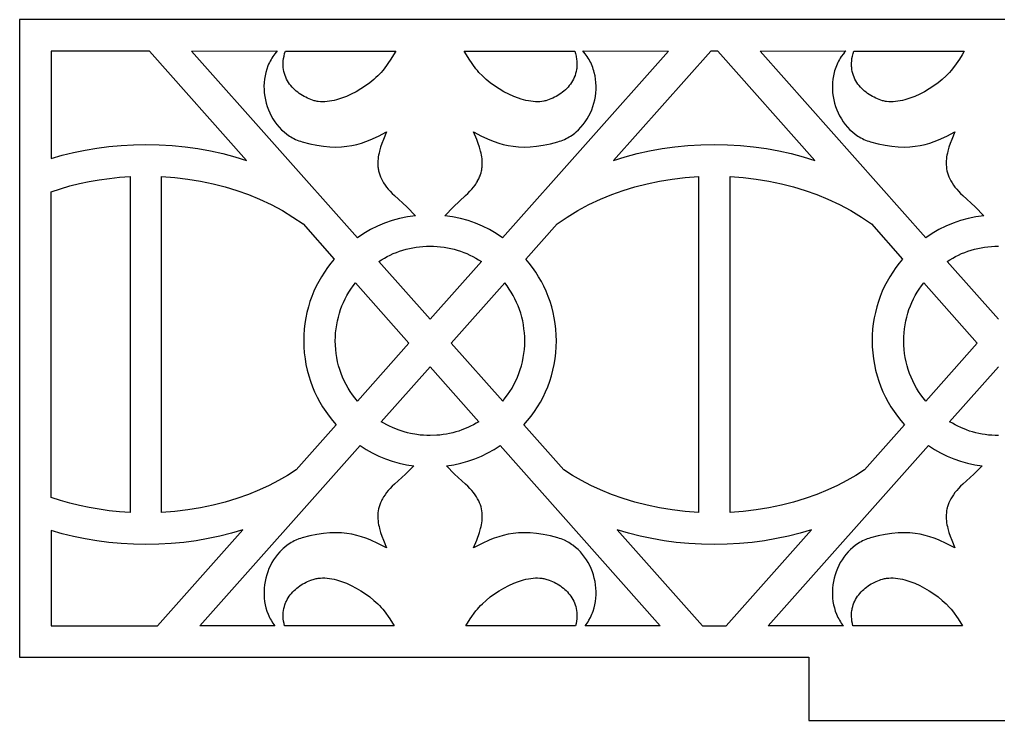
# Model space of a CAD drawing. Extents: x -831 to 1547, y -1426 to -385.
# Drawn here: x -499.81 to -453.31, y -513.42 to -480.12 of the extents above; entities that cross this region are included whole.
import ezdxf

# ---------------------------------------------------------------- set-up
doc = ezdxf.new("R2010")
doc.units = 0
doc.layers.add('CUT', color=18, linetype='CONTINUOUS')

msp = doc.modelspace()

# ---------------------------------------------------------------- linework, layer by layer
at = {"layer": 'CUT'}
for points in [[(-406.807, -480.124), (-499.807, -480.124), (-499.807, -510.424), (-462.307, -510.424), (-462.307, -513.424), (-444.307, -513.424), (-444.307, -510.424), (-406.807, -510.424)], [(-489.023, -486.816), (-493.64, -481.624), (-498.307, -481.624), (-498.307, -486.725), (-497.779, -486.574), (-497.239, -486.441), (-496.689, -486.328), (-496.129, -486.233), (-495.56, -486.159), (-494.983, -486.106), (-494.398, -486.073), (-493.807, -486.062), (-493.175, -486.075), (-492.552, -486.112), (-491.937, -486.173), (-491.331, -486.257), (-490.736, -486.364), (-490.152, -486.493), (-489.581, -486.644)], [(-481.002, -489.444), (-481.381, -489.495), (-481.751, -489.571), (-482.112, -489.67), (-482.463, -489.792), (-482.804, -489.935), (-483.133, -490.1), (-483.45, -490.284), (-483.754, -490.488), (-491.633, -481.624), (-487.562, -481.616), (-487.619, -481.68), (-487.673, -481.746), (-487.724, -481.814), (-487.772, -481.882), (-487.818, -481.953), (-487.861, -482.024), (-487.901, -482.096), (-487.939, -482.17), (-487.974, -482.245), (-488.006, -482.321), (-488.063, -482.475), (-488.11, -482.632), (-488.146, -482.792), (-488.161, -482.873), (-488.173, -482.954), (-488.189, -483.117), (-488.196, -483.281), (-488.194, -483.445), (-488.182, -483.61), (-488.161, -483.773), (-488.13, -483.935), (-488.091, -484.095), (-488.043, -484.252), (-487.987, -484.407), (-487.922, -484.557), (-487.849, -484.704), (-487.768, -484.846), (-487.678, -484.982), (-487.582, -485.113), (-487.477, -485.237), (-487.365, -485.355), (-487.245, -485.464), (-487.118, -485.566), (-486.985, -485.659), (-486.915, -485.702), (-486.844, -485.743), (-486.771, -485.781), (-486.697, -485.816), (-486.621, -485.85), (-486.543, -485.88), (-486.464, -485.908), (-486.383, -485.933), (-486.023, -486.027), (-485.685, -486.097), (-485.367, -486.145), (-485.066, -486.172), (-484.782, -486.18), (-484.514, -486.171), (-484.26, -486.145), (-484.018, -486.106), (-483.788, -486.054), (-483.567, -485.99), (-483.355, -485.917), (-483.15, -485.836), (-482.755, -485.657), (-482.371, -485.464), (-482.523, -485.828), (-482.593, -486.01), (-482.656, -486.193), (-482.71, -486.377), (-482.732, -486.469), (-482.751, -486.561), (-482.767, -486.653), (-482.779, -486.746), (-482.786, -486.839), (-482.789, -486.933), (-482.788, -487.026), (-482.781, -487.12), (-482.776, -487.167), (-482.769, -487.215), (-482.761, -487.262), (-482.751, -487.31), (-482.728, -487.405), (-482.714, -487.453), (-482.698, -487.5), (-482.681, -487.548), (-482.662, -487.596), (-482.619, -487.693), (-482.569, -487.79), (-482.511, -487.888), (-482.446, -487.986), (-482.372, -488.085), (-482.29, -488.184), (-482.2, -488.284), (-482.101, -488.384), (-481.993, -488.485), (-481.417, -489.02)], [(-487.178, -481.623), (-481.932, -481.625), (-482.037, -481.807), (-482.163, -482.005), (-482.488, -482.46), (-482.557, -482.546), (-482.631, -482.632), (-482.709, -482.717), (-482.793, -482.801), (-482.88, -482.884), (-482.972, -482.966), (-483.167, -483.125), (-483.374, -483.276), (-483.591, -483.419), (-483.816, -483.55), (-484.047, -483.67), (-484.281, -483.775), (-484.515, -483.864), (-484.748, -483.936), (-484.864, -483.965), (-484.978, -483.989), (-485.09, -484.008), (-485.2, -484.021), (-485.309, -484.029), (-485.414, -484.031), (-485.518, -484.027), (-485.618, -484.017), (-485.666, -484.01), (-485.714, -484.001), (-485.761, -483.99), (-485.807, -483.977), (-485.889, -483.952), (-485.97, -483.923), (-486.052, -483.892), (-486.133, -483.856), (-486.213, -483.818), (-486.292, -483.776), (-486.371, -483.732), (-486.448, -483.683), (-486.523, -483.632), (-486.595, -483.578), (-486.666, -483.521), (-486.735, -483.46), (-486.8, -483.396), (-486.863, -483.33), (-486.922, -483.26), (-486.978, -483.187), (-487.03, -483.111), (-487.078, -483.032), (-487.121, -482.95), (-487.16, -482.865), (-487.195, -482.778), (-487.21, -482.733), (-487.224, -482.687), (-487.248, -482.593), (-487.266, -482.497), (-487.278, -482.398), (-487.284, -482.295), (-487.284, -482.19), (-487.277, -482.082), (-487.263, -481.972), (-487.243, -481.858), (-487.214, -481.742)], [(-476.86, -490.488), (-477.164, -490.286), (-477.481, -490.104), (-477.811, -489.94), (-478.151, -489.797), (-478.503, -489.676), (-478.864, -489.576), (-479.233, -489.498), (-479.611, -489.444), (-479.197, -489.02), (-478.621, -488.485), (-478.513, -488.384), (-478.414, -488.284), (-478.323, -488.184), (-478.242, -488.085), (-478.168, -487.986), (-478.135, -487.937), (-478.103, -487.888), (-478.073, -487.839), (-478.059, -487.814), (-478.058, -487.813), (-478.057, -487.811), (-478.056, -487.81), (-478.056, -487.808), (-478.052, -487.802), (-478.051, -487.801), (-478.05, -487.799), (-478.049, -487.798), (-478.048, -487.796), (-478.048, -487.795), (-478.047, -487.793), (-478.046, -487.792), (-478.046, -487.79), (-477.995, -487.693), (-477.952, -487.596), (-477.933, -487.548), (-477.924, -487.524), (-477.916, -487.5), (-477.907, -487.476), (-477.9, -487.453), (-477.886, -487.405), (-477.862, -487.31), (-477.853, -487.262), (-477.845, -487.215), (-477.844, -487.213), (-477.844, -487.212), (-477.844, -487.21), (-477.844, -487.209), (-477.844, -487.207), (-477.843, -487.206), (-477.843, -487.204), (-477.843, -487.203), (-477.843, -487.201), (-477.842, -487.2), (-477.842, -487.198), (-477.842, -487.197), (-477.842, -487.195), (-477.842, -487.194), (-477.841, -487.193), (-477.841, -487.191), (-477.84, -487.185), (-477.84, -487.184), (-477.84, -487.182), (-477.84, -487.181), (-477.84, -487.179), (-477.839, -487.178), (-477.839, -487.176), (-477.839, -487.175), (-477.839, -487.173), (-477.838, -487.172), (-477.838, -487.17), (-477.838, -487.169), (-477.838, -487.167), (-477.835, -487.144), (-477.833, -487.12), (-477.826, -487.026), (-477.824, -486.933), (-477.827, -486.839), (-477.835, -486.746), (-477.847, -486.653), (-477.862, -486.561), (-477.882, -486.469), (-477.904, -486.377), (-477.958, -486.193), (-478.021, -486.01), (-478.091, -485.828), (-478.243, -485.464), (-477.859, -485.657), (-477.464, -485.836), (-477.259, -485.917), (-477.047, -485.99), (-476.826, -486.054), (-476.595, -486.106), (-476.354, -486.145), (-476.1, -486.171), (-475.832, -486.18), (-475.548, -486.172), (-475.247, -486.145), (-474.929, -486.097), (-474.591, -486.027), (-474.231, -485.933), (-474.15, -485.908), (-474.071, -485.88), (-473.993, -485.85), (-473.917, -485.816), (-473.843, -485.781), (-473.77, -485.743), (-473.699, -485.702), (-473.629, -485.659), (-473.562, -485.613), (-473.496, -485.566), (-473.431, -485.516), (-473.369, -485.464), (-473.249, -485.355), (-473.137, -485.237), (-473.032, -485.113), (-472.935, -484.982), (-472.846, -484.846), (-472.765, -484.704), (-472.692, -484.557), (-472.627, -484.407), (-472.571, -484.252), (-472.522, -484.095), (-472.484, -483.935), (-472.453, -483.773), (-472.432, -483.61), (-472.42, -483.446), (-472.418, -483.281), (-472.425, -483.117), (-472.441, -482.954), (-472.468, -482.792), (-472.504, -482.632), (-472.526, -482.553), (-472.551, -482.475), (-472.578, -482.397), (-472.607, -482.321), (-472.64, -482.245), (-472.675, -482.17), (-472.712, -482.097), (-472.753, -482.024), (-472.796, -481.953), (-472.842, -481.882), (-472.89, -481.814), (-472.941, -481.746), (-472.995, -481.68), (-473.052, -481.616), (-468.98, -481.624)], [(-478.681, -481.625), (-473.436, -481.623), (-473.4, -481.742), (-473.371, -481.858), (-473.36, -481.915), (-473.351, -481.972), (-473.343, -482.027), (-473.337, -482.082), (-473.333, -482.137), (-473.332, -482.138), (-473.333, -482.14), (-473.332, -482.142), (-473.332, -482.143), (-473.332, -482.145), (-473.332, -482.147), (-473.332, -482.148), (-473.332, -482.15), (-473.332, -482.152), (-473.332, -482.154), (-473.332, -482.155), (-473.332, -482.157), (-473.331, -482.159), (-473.331, -482.16), (-473.331, -482.162), (-473.331, -482.164), (-473.33, -482.19), (-473.329, -482.243), (-473.33, -482.295), (-473.332, -482.347), (-473.334, -482.372), (-473.336, -482.398), (-473.341, -482.448), (-473.348, -482.497), (-473.366, -482.593), (-473.39, -482.687), (-473.419, -482.778), (-473.454, -482.865), (-473.463, -482.887), (-473.465, -482.892), (-473.466, -482.894), (-473.467, -482.895), (-473.467, -482.896), (-473.468, -482.898), (-473.468, -482.899), (-473.469, -482.9), (-473.469, -482.902), (-473.47, -482.903), (-473.472, -482.908), (-473.493, -482.95), (-473.536, -483.032), (-473.584, -483.111), (-473.636, -483.187), (-473.692, -483.26), (-473.751, -483.33), (-473.814, -483.396), (-473.879, -483.46), (-473.948, -483.521), (-474.018, -483.578), (-474.091, -483.632), (-474.167, -483.684), (-474.243, -483.732), (-474.321, -483.776), (-474.401, -483.818), (-474.481, -483.856), (-474.562, -483.892), (-474.643, -483.923), (-474.725, -483.952), (-474.807, -483.977), (-474.852, -483.99), (-474.9, -484.001), (-474.996, -484.017), (-475.096, -484.027), (-475.199, -484.031), (-475.305, -484.029), (-475.414, -484.021), (-475.524, -484.008), (-475.636, -483.989), (-475.75, -483.965), (-475.865, -483.936), (-475.982, -483.902), (-476.099, -483.864), (-476.333, -483.775), (-476.567, -483.67), (-476.798, -483.55), (-477.023, -483.419), (-477.24, -483.276), (-477.447, -483.125), (-477.642, -482.966), (-477.821, -482.801), (-477.983, -482.632), (-478.057, -482.546), (-478.125, -482.46), (-478.451, -482.005), (-478.577, -481.807)], [(-462.021, -486.816), (-466.639, -481.624), (-466.974, -481.624), (-471.591, -486.816), (-471.033, -486.644), (-470.461, -486.493), (-469.878, -486.364), (-469.283, -486.257), (-468.677, -486.173), (-468.062, -486.112), (-467.438, -486.075), (-466.807, -486.062), (-466.175, -486.075), (-465.551, -486.112), (-464.936, -486.173), (-464.33, -486.257), (-463.735, -486.364), (-463.151, -486.494), (-462.58, -486.645)], [(-454.001, -489.444), (-454.38, -489.495), (-454.75, -489.571), (-455.111, -489.67), (-455.462, -489.792), (-455.803, -489.935), (-456.132, -490.1), (-456.449, -490.284), (-456.753, -490.488), (-464.632, -481.624), (-460.561, -481.616), (-460.618, -481.68), (-460.672, -481.746), (-460.771, -481.882), (-460.817, -481.953), (-460.86, -482.024), (-460.9, -482.096), (-460.938, -482.17), (-460.973, -482.245), (-461.005, -482.321), (-461.035, -482.397), (-461.062, -482.475), (-461.087, -482.553), (-461.109, -482.632), (-461.128, -482.712), (-461.145, -482.792), (-461.172, -482.954), (-461.188, -483.117), (-461.195, -483.281), (-461.193, -483.445), (-461.181, -483.61), (-461.16, -483.773), (-461.129, -483.935), (-461.09, -484.095), (-461.042, -484.252), (-460.986, -484.407), (-460.921, -484.557), (-460.848, -484.704), (-460.767, -484.846), (-460.677, -484.982), (-460.58, -485.113), (-460.476, -485.237), (-460.364, -485.355), (-460.244, -485.464), (-460.117, -485.566), (-460.051, -485.613), (-459.983, -485.659), (-459.914, -485.702), (-459.843, -485.743), (-459.77, -485.781), (-459.696, -485.816), (-459.619, -485.85), (-459.542, -485.88), (-459.462, -485.908), (-459.381, -485.933), (-459.022, -486.027), (-458.684, -486.097), (-458.365, -486.145), (-458.065, -486.172), (-457.781, -486.18), (-457.513, -486.171), (-457.259, -486.145), (-457.017, -486.106), (-456.787, -486.054), (-456.566, -485.99), (-456.354, -485.917), (-456.149, -485.836), (-455.754, -485.657), (-455.37, -485.464), (-455.522, -485.828), (-455.592, -486.01), (-455.655, -486.193), (-455.709, -486.377), (-455.731, -486.469), (-455.75, -486.561), (-455.766, -486.653), (-455.778, -486.746), (-455.785, -486.839), (-455.788, -486.933), (-455.787, -487.026), (-455.78, -487.12), (-455.768, -487.215), (-455.751, -487.31), (-455.727, -487.405), (-455.697, -487.5), (-455.661, -487.596), (-455.618, -487.693), (-455.568, -487.79), (-455.51, -487.888), (-455.444, -487.986), (-455.371, -488.085), (-455.289, -488.184), (-455.199, -488.284), (-455.1, -488.384), (-454.991, -488.485), (-454.416, -489.02)], [(-460.177, -481.623), (-454.931, -481.625), (-455.036, -481.807), (-455.162, -482.005), (-455.311, -482.223), (-455.487, -482.46), (-455.556, -482.546), (-455.63, -482.632), (-455.709, -482.717), (-455.792, -482.801), (-455.971, -482.966), (-456.165, -483.125), (-456.373, -483.276), (-456.59, -483.419), (-456.815, -483.55), (-457.046, -483.67), (-457.28, -483.775), (-457.514, -483.864), (-457.747, -483.936), (-457.863, -483.965), (-457.976, -483.989), (-458.089, -484.008), (-458.199, -484.021), (-458.307, -484.029), (-458.413, -484.031), (-458.516, -484.027), (-458.616, -484.017), (-458.665, -484.01), (-458.713, -484.001), (-458.76, -483.99), (-458.806, -483.977), (-458.887, -483.952), (-458.969, -483.923), (-459.051, -483.892), (-459.132, -483.856), (-459.212, -483.818), (-459.291, -483.776), (-459.37, -483.732), (-459.446, -483.683), (-459.521, -483.632), (-459.594, -483.578), (-459.665, -483.521), (-459.734, -483.46), (-459.799, -483.396), (-459.862, -483.33), (-459.921, -483.26), (-459.977, -483.187), (-460.029, -483.111), (-460.077, -483.032), (-460.12, -482.95), (-460.159, -482.865), (-460.193, -482.778), (-460.209, -482.733), (-460.223, -482.687), (-460.246, -482.593), (-460.265, -482.497), (-460.277, -482.398), (-460.281, -482.347), (-460.283, -482.295), (-460.283, -482.19), (-460.276, -482.082), (-460.262, -481.972), (-460.241, -481.858), (-460.213, -481.742)], [(-494.557, -503.544), (-495.053, -503.51), (-495.543, -503.46), (-496.025, -503.393), (-496.499, -503.309), (-496.965, -503.211), (-497.422, -503.097), (-497.87, -502.968), (-498.308, -502.824), (-498.307, -488.303), (-497.869, -488.16), (-497.422, -488.031), (-496.965, -487.917), (-496.499, -487.818), (-496.025, -487.735), (-495.542, -487.668), (-495.053, -487.617), (-494.557, -487.583)], [(-493.057, -503.544), (-493.057, -487.584), (-492.429, -487.63), (-491.812, -487.702), (-491.209, -487.801), (-490.617, -487.924), (-490.04, -488.073), (-489.479, -488.245), (-488.934, -488.439), (-488.406, -488.656), (-487.854, -488.915), (-487.324, -489.198), (-486.819, -489.505), (-486.34, -489.833), (-484.856, -491.506), (-485.023, -491.704), (-485.18, -491.909), (-485.328, -492.122), (-485.467, -492.341), (-485.596, -492.566), (-485.715, -492.798), (-485.824, -493.036), (-485.923, -493.279), (-486.011, -493.527), (-486.088, -493.78), (-486.154, -494.038), (-486.208, -494.301), (-486.251, -494.567), (-486.282, -494.837), (-486.301, -495.111), (-486.307, -495.388), (-486.3, -495.675), (-486.28, -495.958), (-486.247, -496.237), (-486.201, -496.512), (-486.143, -496.783), (-486.073, -497.049), (-485.99, -497.31), (-485.896, -497.566), (-485.792, -497.816), (-485.675, -498.06), (-485.548, -498.297), (-485.411, -498.528), (-485.264, -498.752), (-485.106, -498.969), (-484.939, -499.178), (-484.763, -499.379), (-486.668, -501.524), (-487.077, -501.784), (-487.504, -502.03), (-487.947, -502.259), (-488.406, -502.472), (-488.934, -502.689), (-489.479, -502.883), (-490.04, -503.055), (-490.617, -503.203), (-491.208, -503.327), (-491.813, -503.425), (-492.429, -503.498)], [(-467.557, -503.544), (-468.185, -503.498), (-468.801, -503.425), (-469.405, -503.327), (-469.996, -503.203), (-470.573, -503.055), (-471.135, -502.883), (-471.68, -502.689), (-472.207, -502.472), (-472.667, -502.259), (-473.11, -502.03), (-473.536, -501.784), (-473.946, -501.524), (-475.851, -499.379), (-475.674, -499.178), (-475.507, -498.969), (-475.35, -498.752), (-475.203, -498.528), (-475.065, -498.297), (-474.939, -498.06), (-474.822, -497.816), (-474.717, -497.566), (-474.623, -497.31), (-474.541, -497.049), (-474.471, -496.783), (-474.413, -496.512), (-474.367, -496.237), (-474.334, -495.958), (-474.314, -495.675), (-474.307, -495.388), (-474.313, -495.111), (-474.332, -494.837), (-474.363, -494.567), (-474.406, -494.301), (-474.46, -494.038), (-474.526, -493.78), (-474.603, -493.527), (-474.691, -493.279), (-474.79, -493.036), (-474.899, -492.798), (-475.018, -492.567), (-475.147, -492.341), (-475.286, -492.122), (-475.434, -491.909), (-475.591, -491.704), (-475.757, -491.506), (-474.273, -489.833), (-473.794, -489.505), (-473.29, -489.198), (-472.76, -488.915), (-472.207, -488.656), (-471.679, -488.439), (-471.135, -488.244), (-470.573, -488.073), (-469.996, -487.924), (-469.406, -487.801), (-468.801, -487.702), (-468.185, -487.63), (-467.557, -487.584)], [(-466.057, -503.544), (-466.057, -487.584), (-465.429, -487.63), (-464.813, -487.702), (-464.208, -487.801), (-463.617, -487.924), (-463.041, -488.073), (-462.479, -488.245), (-461.934, -488.439), (-461.406, -488.656), (-460.853, -488.915), (-460.323, -489.199), (-459.817, -489.506), (-459.337, -489.835), (-457.855, -491.506), (-458.022, -491.704), (-458.179, -491.909), (-458.327, -492.122), (-458.466, -492.341), (-458.595, -492.566), (-458.714, -492.798), (-458.823, -493.036), (-458.921, -493.279), (-459.01, -493.527), (-459.087, -493.78), (-459.153, -494.038), (-459.207, -494.301), (-459.25, -494.567), (-459.281, -494.837), (-459.299, -495.111), (-459.306, -495.388), (-459.299, -495.675), (-459.279, -495.958), (-459.246, -496.237), (-459.2, -496.512), (-459.142, -496.783), (-459.072, -497.049), (-458.989, -497.31), (-458.896, -497.566), (-458.79, -497.816), (-458.674, -498.06), (-458.547, -498.297), (-458.41, -498.528), (-458.263, -498.752), (-458.105, -498.969), (-457.938, -499.178), (-457.762, -499.379), (-459.666, -501.522), (-460.075, -501.783), (-460.503, -502.029), (-460.947, -502.259), (-461.406, -502.472), (-461.934, -502.689), (-462.479, -502.883), (-463.04, -503.055), (-463.617, -503.203), (-464.208, -503.327), (-464.813, -503.425), (-465.429, -503.498)], [(-482.746, -491.622), (-482.614, -491.537), (-482.478, -491.456), (-482.339, -491.381), (-482.197, -491.31), (-482.053, -491.244), (-481.905, -491.184), (-481.755, -491.129), (-481.603, -491.08), (-481.448, -491.036), (-481.291, -490.997), (-481.132, -490.964), (-480.97, -490.937), (-480.807, -490.916), (-480.642, -490.901), (-480.475, -490.891), (-480.307, -490.888), (-480.139, -490.891), (-479.972, -490.901), (-479.807, -490.916), (-479.644, -490.937), (-479.482, -490.964), (-479.323, -490.997), (-479.166, -491.036), (-479.011, -491.08), (-478.858, -491.129), (-478.708, -491.184), (-478.561, -491.244), (-478.417, -491.31), (-478.275, -491.381), (-478.136, -491.456), (-478, -491.537), (-477.868, -491.622), (-480.307, -494.366)], [(-483.761, -498.252), (-483.881, -498.104), (-483.994, -497.952), (-484.101, -497.794), (-484.201, -497.632), (-484.294, -497.465), (-484.38, -497.294), (-484.459, -497.119), (-484.53, -496.94), (-484.593, -496.757), (-484.649, -496.57), (-484.697, -496.38), (-484.736, -496.187), (-484.767, -495.991), (-484.789, -495.793), (-484.802, -495.592), (-484.807, -495.388), (-484.803, -495.194), (-484.791, -495.002), (-484.77, -494.813), (-484.742, -494.626), (-484.707, -494.441), (-484.664, -494.259), (-484.613, -494.081), (-484.555, -493.905), (-484.49, -493.733), (-484.419, -493.564), (-484.341, -493.399), (-484.256, -493.237), (-484.164, -493.08), (-484.067, -492.927), (-483.963, -492.778), (-483.854, -492.634), (-481.31, -495.495)], [(-476.76, -492.634), (-479.303, -495.495), (-476.853, -498.252), (-476.733, -498.104), (-476.62, -497.952), (-476.513, -497.794), (-476.412, -497.632), (-476.319, -497.465), (-476.234, -497.294), (-476.155, -497.119), (-476.084, -496.94), (-476.02, -496.757), (-475.965, -496.57), (-475.917, -496.38), (-475.878, -496.187), (-475.847, -495.991), (-475.825, -495.793), (-475.812, -495.592), (-475.807, -495.388), (-475.811, -495.194), (-475.823, -495.002), (-475.844, -494.813), (-475.871, -494.626), (-475.907, -494.441), (-475.95, -494.259), (-476.001, -494.081), (-476.059, -493.905), (-476.123, -493.733), (-476.195, -493.564), (-476.273, -493.399), (-476.358, -493.237), (-476.449, -493.08), (-476.547, -492.927), (-476.65, -492.778)], [(-456.76, -498.252), (-456.88, -498.104), (-456.993, -497.952), (-457.1, -497.794), (-457.2, -497.632), (-457.293, -497.465), (-457.379, -497.294), (-457.458, -497.119), (-457.529, -496.94), (-457.592, -496.757), (-457.648, -496.57), (-457.695, -496.38), (-457.735, -496.187), (-457.765, -495.991), (-457.788, -495.793), (-457.801, -495.592), (-457.806, -495.388), (-457.802, -495.194), (-457.79, -495.002), (-457.769, -494.813), (-457.741, -494.626), (-457.705, -494.441), (-457.662, -494.259), (-457.612, -494.081), (-457.554, -493.905), (-457.489, -493.733), (-457.418, -493.564), (-457.34, -493.399), (-457.255, -493.237), (-457.163, -493.08), (-457.066, -492.927), (-456.962, -492.778), (-456.853, -492.634), (-454.309, -495.495)], [(-477.99, -499.23), (-478.117, -499.307), (-478.248, -499.38), (-478.38, -499.448), (-478.516, -499.511), (-478.794, -499.624), (-478.937, -499.673), (-479.082, -499.717), (-479.228, -499.757), (-479.378, -499.791), (-479.528, -499.82), (-479.681, -499.845), (-479.835, -499.864), (-479.991, -499.877), (-480.307, -499.888), (-480.465, -499.885), (-480.623, -499.877), (-480.779, -499.864), (-480.933, -499.845), (-481.236, -499.791), (-481.385, -499.757), (-481.532, -499.717), (-481.82, -499.624), (-482.098, -499.511), (-482.233, -499.448), (-482.366, -499.38), (-482.496, -499.307), (-482.624, -499.23), (-480.307, -496.624)], [(-483.632, -500.365), (-483.348, -500.547), (-483.052, -500.713), (-482.746, -500.861), (-482.43, -500.992), (-482.105, -501.104), (-481.771, -501.198), (-481.43, -501.272), (-481.082, -501.326), (-481.472, -501.718), (-481.992, -502.199), (-482.101, -502.3), (-482.2, -502.401), (-482.29, -502.501), (-482.372, -502.6), (-482.446, -502.699), (-482.511, -502.797), (-482.568, -502.894), (-482.594, -502.943), (-482.619, -502.991), (-482.662, -503.088), (-482.681, -503.136), (-482.698, -503.184), (-482.714, -503.232), (-482.728, -503.28), (-482.751, -503.375), (-482.769, -503.47), (-482.781, -503.564), (-482.788, -503.658), (-482.789, -503.752), (-482.786, -503.845), (-482.779, -503.938), (-482.767, -504.031), (-482.751, -504.123), (-482.732, -504.216), (-482.71, -504.308), (-482.656, -504.491), (-482.593, -504.674), (-482.523, -504.856), (-482.371, -505.22), (-482.755, -505.028), (-483.15, -504.848), (-483.355, -504.767), (-483.567, -504.694), (-483.788, -504.631), (-484.018, -504.579), (-484.26, -504.539), (-484.514, -504.514), (-484.782, -504.504), (-485.066, -504.512), (-485.366, -504.54), (-485.685, -504.588), (-486.023, -504.658), (-486.383, -504.752), (-486.461, -504.776), (-486.538, -504.803), (-486.687, -504.864), (-486.759, -504.898), (-486.83, -504.934), (-486.899, -504.973), (-486.967, -505.014), (-487.097, -505.103), (-487.221, -505.2), (-487.281, -505.252), (-487.339, -505.305), (-487.449, -505.417), (-487.552, -505.535), (-487.648, -505.66), (-487.737, -505.79), (-487.819, -505.926), (-487.893, -506.066), (-487.959, -506.21), (-488.017, -506.358), (-488.068, -506.509), (-488.11, -506.663), (-488.144, -506.819), (-488.17, -506.976), (-488.187, -507.135), (-488.195, -507.294), (-488.195, -507.453), (-488.186, -507.612), (-488.167, -507.769), (-488.139, -507.926), (-488.102, -508.08), (-488.056, -508.232), (-487.999, -508.381), (-487.933, -508.526), (-487.896, -508.597), (-487.857, -508.667), (-487.771, -508.804), (-487.724, -508.871), (-487.674, -508.936), (-491.24, -508.924)], [(-479.531, -501.326), (-479.183, -501.274), (-478.842, -501.201), (-478.509, -501.108), (-478.184, -500.996), (-477.868, -500.865), (-477.562, -500.715), (-477.266, -500.548), (-476.982, -500.365), (-469.374, -508.924), (-472.94, -508.936), (-472.89, -508.871), (-472.843, -508.804), (-472.799, -508.736), (-472.757, -508.667), (-472.681, -508.526), (-472.615, -508.381), (-472.585, -508.307), (-472.558, -508.232), (-472.511, -508.08), (-472.474, -507.926), (-472.447, -507.769), (-472.428, -507.612), (-472.418, -507.453), (-472.418, -507.294), (-472.427, -507.135), (-472.444, -506.976), (-472.469, -506.819), (-472.503, -506.663), (-472.546, -506.509), (-472.596, -506.358), (-472.655, -506.21), (-472.721, -506.066), (-472.795, -505.926), (-472.876, -505.79), (-472.965, -505.66), (-473.061, -505.535), (-473.165, -505.417), (-473.275, -505.305), (-473.392, -505.2), (-473.516, -505.103), (-473.58, -505.058), (-473.647, -505.014), (-473.714, -504.973), (-473.783, -504.934), (-473.926, -504.864), (-474, -504.832), (-474.076, -504.803), (-474.153, -504.776), (-474.231, -504.752), (-474.59, -504.658), (-474.929, -504.587), (-475.247, -504.54), (-475.548, -504.512), (-475.831, -504.504), (-476.099, -504.514), (-476.354, -504.539), (-476.595, -504.579), (-476.826, -504.631), (-477.047, -504.694), (-477.259, -504.767), (-477.464, -504.848), (-477.859, -505.028), (-478.243, -505.22), (-478.09, -504.856), (-477.958, -504.491), (-477.904, -504.308), (-477.881, -504.216), (-477.862, -504.123), (-477.847, -504.031), (-477.835, -503.938), (-477.827, -503.845), (-477.824, -503.752), (-477.826, -503.658), (-477.833, -503.564), (-477.844, -503.47), (-477.862, -503.375), (-477.886, -503.28), (-477.916, -503.184), (-477.952, -503.088), (-477.995, -502.991), (-478.045, -502.894), (-478.103, -502.797), (-478.168, -502.699), (-478.242, -502.6), (-478.323, -502.501), (-478.414, -502.401), (-478.513, -502.3), (-478.621, -502.199), (-479.141, -501.718)], [(-456.631, -500.365), (-456.346, -500.547), (-456.051, -500.713), (-455.745, -500.861), (-455.429, -500.992), (-455.104, -501.104), (-454.77, -501.198), (-454.429, -501.272), (-454.081, -501.326), (-454.471, -501.718), (-454.991, -502.199), (-455.1, -502.3), (-455.199, -502.401), (-455.289, -502.501), (-455.371, -502.6), (-455.444, -502.699), (-455.51, -502.797), (-455.567, -502.894), (-455.618, -502.991), (-455.661, -503.088), (-455.697, -503.184), (-455.727, -503.28), (-455.733, -503.303), (-455.74, -503.327), (-455.745, -503.351), (-455.75, -503.375), (-455.768, -503.47), (-455.78, -503.564), (-455.787, -503.658), (-455.788, -503.752), (-455.785, -503.845), (-455.778, -503.938), (-455.766, -504.031), (-455.75, -504.123), (-455.731, -504.216), (-455.709, -504.308), (-455.655, -504.491), (-455.592, -504.674), (-455.522, -504.856), (-455.37, -505.22), (-455.754, -505.028), (-456.149, -504.848), (-456.354, -504.767), (-456.566, -504.694), (-456.787, -504.631), (-457.017, -504.579), (-457.259, -504.539), (-457.513, -504.514), (-457.781, -504.504), (-458.065, -504.512), (-458.365, -504.54), (-458.684, -504.588), (-459.022, -504.658), (-459.381, -504.752), (-459.46, -504.776), (-459.537, -504.803), (-459.612, -504.832), (-459.686, -504.864), (-459.758, -504.898), (-459.829, -504.934), (-459.898, -504.973), (-459.966, -505.014), (-460.096, -505.103), (-460.22, -505.2), (-460.338, -505.305), (-460.448, -505.417), (-460.551, -505.535), (-460.647, -505.66), (-460.736, -505.79), (-460.818, -505.926), (-460.892, -506.066), (-460.958, -506.21), (-461.016, -506.358), (-461.067, -506.509), (-461.109, -506.663), (-461.143, -506.819), (-461.169, -506.976), (-461.186, -507.135), (-461.194, -507.294), (-461.194, -507.453), (-461.185, -507.612), (-461.166, -507.769), (-461.138, -507.926), (-461.101, -508.08), (-461.054, -508.232), (-460.998, -508.381), (-460.932, -508.526), (-460.895, -508.597), (-460.856, -508.667), (-460.814, -508.737), (-460.769, -508.804), (-460.722, -508.871), (-460.673, -508.936), (-464.239, -508.924)], [(-498.308, -504.402), (-498.307, -508.924), (-493.247, -508.924), (-489.193, -504.367), (-489.733, -504.526), (-490.286, -504.666), (-490.85, -504.786), (-491.423, -504.885), (-492.007, -504.963), (-492.599, -505.02), (-493.199, -505.054), (-493.807, -505.065), (-494.398, -505.055), (-494.983, -505.022), (-495.56, -504.968), (-496.129, -504.894), (-496.689, -504.8), (-497.239, -504.686), (-497.779, -504.553)], [(-471.421, -504.367), (-467.367, -508.924), (-466.246, -508.924), (-462.191, -504.366), (-462.732, -504.526), (-463.284, -504.666), (-463.848, -504.785), (-464.422, -504.885), (-465.006, -504.963), (-465.599, -505.02), (-466.199, -505.054), (-466.807, -505.065), (-467.414, -505.054), (-468.015, -505.02), (-468.607, -504.963), (-469.19, -504.885), (-469.764, -504.786), (-470.328, -504.666), (-470.881, -504.526)], [(-482.009, -508.924), (-487.218, -508.926), (-487.245, -508.815), (-487.264, -508.705), (-487.277, -508.599), (-487.284, -508.495), (-487.284, -508.393), (-487.282, -508.344), (-487.279, -508.295), (-487.267, -508.199), (-487.25, -508.105), (-487.228, -508.014), (-487.201, -507.926), (-487.169, -507.841), (-487.152, -507.799), (-487.133, -507.758), (-487.092, -507.679), (-487.047, -507.602), (-486.999, -507.527), (-486.947, -507.456), (-486.891, -507.387), (-486.832, -507.321), (-486.77, -507.258), (-486.706, -507.198), (-486.639, -507.141), (-486.57, -507.087), (-486.499, -507.035), (-486.426, -506.987), (-486.351, -506.941), (-486.276, -506.899), (-486.199, -506.859), (-486.121, -506.823), (-485.964, -506.759), (-485.807, -506.707), (-485.761, -506.695), (-485.714, -506.684), (-485.666, -506.675), (-485.617, -506.667), (-485.518, -506.657), (-485.414, -506.653), (-485.308, -506.655), (-485.2, -506.663), (-485.09, -506.677), (-484.977, -506.695), (-484.864, -506.719), (-484.748, -506.748), (-484.515, -506.82), (-484.281, -506.91), (-484.047, -507.015), (-483.816, -507.134), (-483.591, -507.266), (-483.374, -507.408), (-483.167, -507.559), (-482.972, -507.718), (-482.793, -507.883), (-482.709, -507.967), (-482.631, -508.052), (-482.557, -508.138), (-482.488, -508.224), (-482.216, -508.599)], [(-473.395, -508.927), (-478.604, -508.924), (-478.397, -508.599), (-478.125, -508.224), (-478.057, -508.138), (-477.983, -508.052), (-477.904, -507.967), (-477.821, -507.883), (-477.642, -507.718), (-477.447, -507.559), (-477.24, -507.408), (-477.023, -507.266), (-476.798, -507.134), (-476.567, -507.015), (-476.333, -506.91), (-476.099, -506.82), (-475.865, -506.748), (-475.75, -506.719), (-475.636, -506.695), (-475.524, -506.677), (-475.413, -506.663), (-475.305, -506.655), (-475.199, -506.653), (-475.096, -506.657), (-474.996, -506.667), (-474.947, -506.675), (-474.899, -506.684), (-474.853, -506.695), (-474.806, -506.707), (-474.649, -506.759), (-474.571, -506.789), (-474.492, -506.823), (-474.415, -506.859), (-474.338, -506.899), (-474.262, -506.941), (-474.188, -506.987), (-474.115, -507.035), (-474.044, -507.087), (-473.975, -507.141), (-473.908, -507.198), (-473.844, -507.258), (-473.782, -507.321), (-473.723, -507.387), (-473.667, -507.456), (-473.615, -507.527), (-473.566, -507.602), (-473.521, -507.679), (-473.481, -507.758), (-473.444, -507.841), (-473.412, -507.926), (-473.385, -508.014), (-473.363, -508.105), (-473.346, -508.199), (-473.335, -508.295), (-473.329, -508.393), (-473.329, -508.444), (-473.33, -508.495), (-473.336, -508.599), (-473.349, -508.706), (-473.369, -508.815)], [(-455.008, -508.924), (-460.217, -508.926), (-460.244, -508.815), (-460.263, -508.705), (-460.271, -508.652), (-460.276, -508.599), (-460.283, -508.495), (-460.283, -508.393), (-460.278, -508.295), (-460.266, -508.199), (-460.258, -508.151), (-460.249, -508.105), (-460.227, -508.014), (-460.2, -507.926), (-460.168, -507.841), (-460.132, -507.758), (-460.091, -507.679), (-460.046, -507.602), (-459.998, -507.527), (-459.945, -507.456), (-459.89, -507.387), (-459.831, -507.321), (-459.769, -507.258), (-459.704, -507.198), (-459.638, -507.141), (-459.569, -507.087), (-459.498, -507.035), (-459.425, -506.987), (-459.35, -506.941), (-459.274, -506.899), (-459.12, -506.823), (-458.963, -506.759), (-458.885, -506.731), (-458.806, -506.707), (-458.76, -506.695), (-458.713, -506.684), (-458.665, -506.675), (-458.616, -506.667), (-458.516, -506.657), (-458.413, -506.653), (-458.307, -506.655), (-458.199, -506.663), (-458.089, -506.677), (-457.976, -506.695), (-457.862, -506.719), (-457.747, -506.748), (-457.514, -506.82), (-457.279, -506.91), (-457.046, -507.015), (-456.815, -507.134), (-456.59, -507.266), (-456.372, -507.408), (-456.165, -507.559), (-455.971, -507.718), (-455.792, -507.883), (-455.63, -508.052), (-455.556, -508.138), (-455.487, -508.224), (-455.215, -508.599)]]:
    msp.add_lwpolyline(points, close=True, dxfattribs=at)
for points in [[(-453.306, -494.366), (-455.745, -491.622), (-455.612, -491.537), (-455.477, -491.456), (-455.338, -491.381), (-455.196, -491.31), (-455.052, -491.244), (-454.905, -491.184), (-454.754, -491.129), (-454.602, -491.08), (-454.447, -491.036), (-454.29, -490.997), (-454.13, -490.964), (-453.969, -490.937), (-453.806, -490.916), (-453.641, -490.901), (-453.474, -490.891), (-453.306, -490.888)], [(-453.306, -499.888), (-453.465, -499.885), (-453.622, -499.877), (-453.778, -499.864), (-453.932, -499.845), (-454.084, -499.82), (-454.235, -499.791), (-454.384, -499.757), (-454.531, -499.717), (-454.676, -499.673), (-454.818, -499.624), (-455.097, -499.511), (-455.232, -499.448), (-455.365, -499.38), (-455.495, -499.307), (-455.623, -499.23), (-453.306, -496.624)]]:
    msp.add_lwpolyline(points, dxfattribs=at)

doc.saveas('drawing.dxf')
